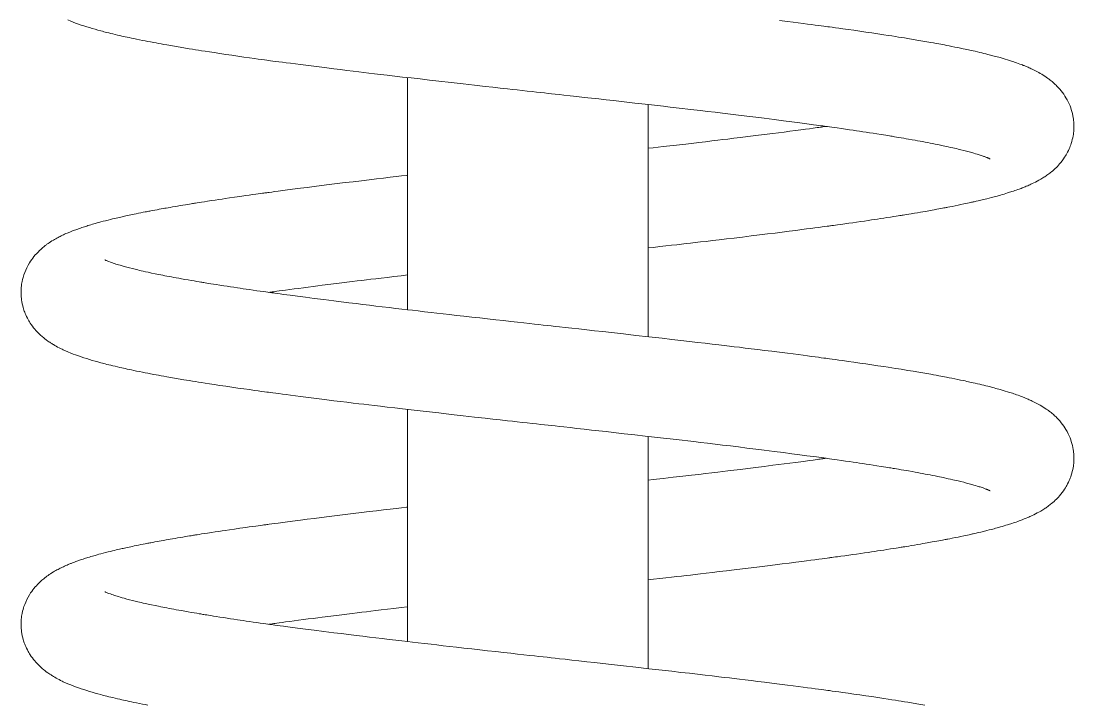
# Model space of a CAD drawing. Extents: x 83.6 to 158.5, y 132.1 to 157.1.
# Drawn here: x 143.452 to 145.64, y 138.324 to 139.745 of the extents above; entities that cross this region are included whole.
import ezdxf

# ---------------------------------------------------------------- set-up
doc = ezdxf.new("R2010")
doc.units = 0
doc.header["$LTSCALE"] = 0.5
doc.header["$MEASUREMENT"] = 0
doc.layers.add('AM_5', color=3, linetype='CONTINUOUS', lineweight=15)

msp = doc.modelspace()

# ---------------------------------------------------------------- linework, layer by layer
at = {"layer": 'AM_5', "color": 0, "ltscale": 0.75, "flags": 128}
for points in [[(145.46552, 139.45863), (145.46552, 139.45863), (145.46517, 139.45881), (145.46483, 139.45899), (145.46434, 139.45923), (145.46366, 139.45955), (145.46274, 139.45996), (145.46162, 139.46045), (145.46086, 139.46077), (145.46006, 139.46111), (145.45929, 139.46142), (145.45857, 139.4617), (145.4578, 139.46201), (145.4568, 139.46239), (145.4553, 139.46295), (145.45371, 139.46353), (145.45218, 139.46408), (145.45071, 139.46459), (145.44872, 139.46527), (145.44671, 139.46595), (145.44464, 139.46663), (145.44263, 139.46727), (145.44082, 139.46784), (145.43822, 139.46865), (145.4351, 139.46958), (145.43143, 139.47066), (145.42711, 139.47189), (145.42205, 139.47329), (145.41641, 139.47479), (145.41048, 139.47633), (145.40468, 139.47778), (145.39928, 139.47909), (145.39526, 139.48005), (145.39154, 139.48092), (145.38778, 139.48178), (145.38342, 139.48277), (145.3784, 139.48389), (145.36763, 139.48621), (145.35672, 139.48847), (145.35103, 139.48962), (145.34584, 139.49065), (145.34112, 139.49157), (145.33616, 139.49252), (145.33065, 139.49357), (145.32496, 139.49463), (145.31975, 139.4956), (145.31469, 139.49652), (145.30939, 139.49748), (145.30323, 139.49859), (145.29616, 139.49984), (145.29127, 139.50069), (145.286, 139.5016), (145.28042, 139.50256), (145.27527, 139.50344), (145.2708, 139.50419), (145.26702, 139.50482), (145.26395, 139.50533), (145.2616, 139.50572), (145.25946, 139.50608), (145.25669, 139.50653), (145.25322, 139.5071), (145.24905, 139.50778), (145.24417, 139.50856), (145.23877, 139.50943), (145.23031, 139.51077), (145.22235, 139.51201), (145.21489, 139.51317), (145.20797, 139.51423), (145.20129, 139.51524), (145.19389, 139.51635), (145.18751, 139.5173), (145.18062, 139.51832), (145.17321, 139.51941), (145.16527, 139.52056), (145.15679, 139.52177), (145.14792, 139.52303), (145.14184, 139.52388), (145.13643, 139.52464), (145.13169, 139.5253), (145.12764, 139.52586), (145.12429, 139.52632), (145.12165, 139.52668), (145.11971, 139.52694), (145.11789, 139.52719), (145.11434, 139.52768), (145.1099, 139.52828), (145.10458, 139.529), (145.09835, 139.52984), (145.0848, 139.53166), (145.06989, 139.53363), (145.05358, 139.53577), (145.03582, 139.53808), (145.01658, 139.54055), (144.99581, 139.54317), (144.97841, 139.54535), (144.96028, 139.5476), (144.94265, 139.54976), (144.92572, 139.55182), (144.90953, 139.55376), (144.89411, 139.5556), (144.87848, 139.55745), (144.86377, 139.55918), (144.85001, 139.56078), (144.83719, 139.56226), (144.82531, 139.56364), (144.81339, 139.56501), (144.8006, 139.56648), (144.78692, 139.56805), (144.76846, 139.57016), (144.74858, 139.57243), (144.72726, 139.57485), (144.70517, 139.57735), (144.68325, 139.57982), (144.66773, 139.58157), (144.65233, 139.58329), (144.63704, 139.585), (144.62188, 139.58669), (144.60692, 139.58836), (144.59288, 139.58991), (144.57998, 139.59134), (144.57064, 139.59237), (144.56202, 139.59332), (144.55415, 139.59419), (144.54694, 139.59498), (144.5393, 139.59582), (144.53193, 139.59663), (144.52325, 139.59759), (144.51381, 139.59863), (144.50349, 139.59977), (144.4932, 139.60091), (144.483, 139.60204), (144.4729, 139.60316), (144.46289, 139.60428), (144.44735, 139.60601), (144.432, 139.60772), (144.41614, 139.6095), (144.39385, 139.612), (144.37038, 139.61464), (144.34577, 139.61742), (144.32005, 139.62034), (144.30068, 139.62254), (144.28106, 139.62478), (144.26242, 139.62692), (144.24487, 139.62893), (144.22841, 139.63083), (144.21298, 139.63262), (144.19859, 139.63431), (144.1863, 139.63576), (144.17486, 139.63711), (144.16427, 139.63837), (144.15358, 139.63965), (144.14187, 139.64107), (144.12916, 139.64261), (144.11605, 139.64421), (144.10208, 139.64593), (144.08724, 139.64777), (144.07158, 139.64973), (144.05513, 139.65181), (144.04394, 139.65323), (144.03258, 139.65469), (144.02194, 139.65606), (144.01215, 139.65733), (144.00319, 139.6585), (143.99506, 139.65957), (143.98774, 139.66054), (143.98121, 139.6614), (143.97546, 139.66216), (143.97049, 139.66283), (143.96628, 139.66339), (143.96271, 139.66387), (143.95784, 139.66453), (143.95187, 139.66533), (143.94487, 139.66629), (143.93726, 139.66733), (143.92658, 139.66882), (143.91502, 139.67044), (143.90267, 139.6722), (143.89019, 139.674), (143.87776, 139.67582), (143.86539, 139.67767), (143.85308, 139.67953), (143.84357, 139.68098), (143.83493, 139.68233), (143.82726, 139.68353), (143.82054, 139.6846), (143.81461, 139.68554), (143.8084, 139.68655), (143.80168, 139.68764), (143.79034, 139.68951), (143.77875, 139.69146), (143.76694, 139.69349), (143.75466, 139.69563), (143.74898, 139.69664), (143.74321, 139.69768), (143.73755, 139.6987), (143.73253, 139.69962), (143.72817, 139.70043), (143.72443, 139.70113), (143.72075, 139.70182), (143.71581, 139.70276), (143.71022, 139.70385), (143.70409, 139.70505), (143.69805, 139.70626), (143.69217, 139.70745), (143.68645, 139.70863), (143.68122, 139.70973), (143.67646, 139.71074), (143.67227, 139.71165), (143.66862, 139.71245), (143.66505, 139.71324), (143.66127, 139.71409), (143.65698, 139.71506), (143.65221, 139.71616), (143.64739, 139.7173), (143.64285, 139.71838), (143.63858, 139.71942), (143.63459, 139.7204), (143.63055, 139.72142), (143.62706, 139.72231), (143.62409, 139.72308), (143.621, 139.72389), (143.61753, 139.72481), (143.61181, 139.72637), (143.60593, 139.72801), (143.6, 139.72972), (143.59416, 139.73145), (143.58843, 139.73322), (143.58277, 139.73501), (143.57689, 139.73696), (143.57136, 139.73885), (143.56545, 139.74097), (143.56064, 139.74277), (143.5555, 139.74478), (143.54906, 139.74743)], [(145.02774, 139.74651), (145.04453, 139.74438), (145.05591, 139.74293), (145.06681, 139.74153), (145.07685, 139.74022), (145.08604, 139.73903), (145.09441, 139.73793), (145.10197, 139.73693), (145.10872, 139.73604), (145.11469, 139.73525), (145.11988, 139.73455), (145.12431, 139.73396), (145.12798, 139.73347), (145.13183, 139.73295), (145.13738, 139.7322), (145.14403, 139.7313), (145.15143, 139.73029), (145.15938, 139.72919), (145.1705, 139.72764), (145.18247, 139.72594), (145.19498, 139.72415), (145.20745, 139.72234), (145.21986, 139.7205), (145.23221, 139.71865), (145.24448, 139.71678), (145.25352, 139.71538), (145.26157, 139.71413), (145.26866, 139.71301), (145.27482, 139.71202), (145.28084, 139.71106), (145.28736, 139.71), (145.29436, 139.70885), (145.30583, 139.70694), (145.3175, 139.70497), (145.32948, 139.7029), (145.34197, 139.7007), (145.34774, 139.69966), (145.35345, 139.69863), (145.35856, 139.69769), (145.36301, 139.69687), (145.36682, 139.69616), (145.37045, 139.69548), (145.37458, 139.69469), (145.38002, 139.69364), (145.38607, 139.69246), (145.39217, 139.69125), (145.39809, 139.69005), (145.40385, 139.68886), (145.40945, 139.68769), (145.41355, 139.68682), (145.41726, 139.68602), (145.42058, 139.6853), (145.42352, 139.68466), (145.42652, 139.68399), (145.42996, 139.68322), (145.4342, 139.68226), (145.43892, 139.68117), (145.44378, 139.68003), (145.44835, 139.67894), (145.45265, 139.6779), (145.45667, 139.67691), (145.46041, 139.67597), (145.46344, 139.6752), (145.4661, 139.67452), (145.46852, 139.67389), (145.47116, 139.67319), (145.47409, 139.67241), (145.47725, 139.67156), (145.48604, 139.66911), (145.4949, 139.66654), (145.50354, 139.6639), (145.51193, 139.66121), (145.51475, 139.66027), (145.5174, 139.65937), (145.52021, 139.6584), (145.52345, 139.65725), (145.52711, 139.65592), (145.53, 139.65484), (145.53243, 139.6539), (145.53443, 139.65312), (145.536, 139.6525), (145.53735, 139.65196), (145.53882, 139.65136), (145.54039, 139.65071), (145.5421, 139.65), (145.5442, 139.6491), (145.54673, 139.64799), (145.54897, 139.64699), (145.55105, 139.64603), (145.55289, 139.64518), (145.55447, 139.64442), (145.55586, 139.64374), (145.55849, 139.64244), (145.56115, 139.64108), (145.56397, 139.63959), (145.56688, 139.638), (145.56964, 139.63643), (145.57262, 139.63467), (145.57587, 139.63267), (145.57913, 139.63058), (145.58206, 139.6286), (145.58464, 139.62678), (145.58678, 139.62523), (145.58782, 139.62445), (145.58886, 139.62366), (145.59024, 139.62259), (145.59196, 139.62122), (145.59401, 139.61954), (145.59608, 139.61777), (145.59785, 139.61621), (145.59947, 139.61472), (145.60081, 139.61347), (145.60231, 139.61202), (145.60412, 139.61022), (145.6062, 139.60805), (145.61006, 139.60379), (145.61322, 139.59998), (145.61586, 139.59656), (145.61839, 139.59304), (145.62083, 139.58937), (145.62296, 139.58594), (145.62531, 139.58181), (145.62766, 139.57728), (145.62968, 139.57294), (145.6314, 139.56882), (145.63287, 139.56493), (145.63411, 139.56125), (145.63535, 139.55713), (145.63646, 139.55281), (145.6374, 139.54852), (145.6381, 139.54463), (145.63862, 139.54104), (145.63894, 139.53839), (145.63918, 139.53587), (145.63939, 139.53301), (145.63954, 139.5295), (145.63958, 139.52543), (145.63948, 139.52133), (145.63934, 139.51881), (145.63919, 139.51669), (145.63902, 139.51492), (145.63888, 139.51351), (145.6387, 139.51201), (145.63839, 139.50971), (145.6379, 139.50667), (145.63717, 139.50285), (145.63624, 139.49877), (145.63527, 139.49509), (145.63405, 139.49102), (145.63291, 139.48767), (145.63196, 139.48509), (145.63103, 139.48273), (145.62982, 139.47987), (145.62828, 139.4765), (145.62653, 139.47297), (145.62489, 139.4699), (145.62342, 139.46733), (145.622, 139.46496), (145.62018, 139.4621), (145.61788, 139.45872), (145.61511, 139.45493), (145.6123, 139.45137), (145.60972, 139.4483), (145.60739, 139.44571), (145.60515, 139.44332), (145.60303, 139.44117), (145.60085, 139.43905), (145.59829, 139.43668), (145.59544, 139.43417), (145.59303, 139.43213), (145.59118, 139.43063), (145.58961, 139.4294), (145.58768, 139.42793), (145.58545, 139.42628), (145.58338, 139.4248), (145.58159, 139.42356), (145.5801, 139.42255), (145.57888, 139.42175), (145.57713, 139.42061), (145.57518, 139.41937), (145.573, 139.41804), (145.57045, 139.41652), (145.56698, 139.41454), (145.56343, 139.4126), (145.55987, 139.41074), (145.55632, 139.40896), (145.553, 139.40736), (145.55011, 139.40601), (145.54791, 139.40502), (145.54583, 139.4041), (145.5435, 139.40308), (145.54065, 139.40188), (145.53858, 139.40102), (145.53651, 139.40018), (145.53469, 139.39946), (145.53313, 139.39885), (145.53184, 139.39835), (145.52992, 139.39762), (145.52781, 139.39682), (145.52545, 139.39596), (145.52274, 139.39498), (145.5195, 139.39384), (145.51679, 139.39291), (145.51378, 139.39189), (145.51084, 139.39092), (145.50824, 139.39007), (145.50599, 139.38935), (145.50396, 139.38871), (145.50172, 139.38802), (145.49829, 139.38696), (145.4944, 139.38579), (145.4905, 139.38465), (145.48704, 139.38365), (145.48461, 139.38296), (145.4824, 139.38234), (145.47989, 139.38165), (145.47694, 139.38084), (145.47355, 139.37993), (145.4686, 139.37862), (145.46356, 139.37731), (145.45849, 139.37603), (145.45199, 139.37442), (145.44609, 139.373), (145.44085, 139.37176), (145.43622, 139.37068), (145.43219, 139.36976), (145.43045, 139.36937), (145.42885, 139.36901), (145.42696, 139.36859), (145.42456, 139.36805), (145.42165, 139.36741), (145.41821, 139.36666), (145.4146, 139.36588), (145.41098, 139.36511), (145.40486, 139.36383), (145.39875, 139.36257), (145.39265, 139.36133), (145.38681, 139.36017), (145.3818, 139.35919), (145.37767, 139.35839), (145.37565, 139.358), (145.37395, 139.35767), (145.37202, 139.3573), (145.36954, 139.35683), (145.36652, 139.35626), (145.36292, 139.35559), (145.35876, 139.35482), (145.35453, 139.35405), (145.34944, 139.35313), (145.34501, 139.35233), (145.34126, 139.35166), (145.33813, 139.3511), (145.33465, 139.35049), (145.33047, 139.34976), (145.32588, 139.34896), (145.32065, 139.34806), (145.31476, 139.34705), (145.30818, 139.34593), (145.30152, 139.34482), (145.29645, 139.34398), (145.292, 139.34324), (145.28819, 139.34262), (145.28502, 139.3421), (145.28251, 139.3417), (145.28063, 139.34139), (145.27809, 139.34098), (145.27472, 139.34044), (145.27053, 139.33977), (145.26549, 139.33897), (145.25841, 139.33786), (145.25118, 139.33673), (145.24427, 139.33567), (145.23769, 139.33466), (145.23146, 139.33372), (145.22557, 139.33283), (145.21898, 139.33185), (145.21223, 139.33085), (145.20476, 139.32975), (145.19657, 139.32856), (145.18763, 139.32727), (145.18008, 139.3262), (145.17205, 139.32506), (145.16354, 139.32387), (145.15544, 139.32275), (145.14844, 139.32178), (145.14388, 139.32116), (145.13997, 139.32063), (145.13671, 139.32019), (145.1341, 139.31984), (145.13215, 139.31957), (145.1304, 139.31934), (145.12685, 139.31886), (145.12231, 139.31825), (145.11676, 139.31751), (145.10969, 139.31657), (145.10155, 139.31549), (145.09291, 139.31436), (145.08383, 139.31317), (145.07431, 139.31193), (145.06151, 139.31027), (145.04797, 139.30854), (145.03366, 139.30672), (145.01859, 139.30482), (145.00273, 139.30283), (144.98609, 139.30077), (144.96916, 139.29869), (144.95106, 139.29649), (144.9339, 139.29442), (144.91772, 139.29249), (144.90253, 139.29069), (144.88836, 139.28902), (144.87546, 139.28752), (144.86357, 139.28614), (144.85272, 139.28489), (144.8429, 139.28376), (144.83387, 139.28272), (144.82453, 139.28165), (144.81441, 139.28049), (144.8035, 139.27924), (144.79179, 139.27791), (144.77928, 139.27648), (144.76596, 139.27497), (144.75482, 139.2737)], [(144.75478, 139.48076), (144.76527, 139.48195), (144.78634, 139.48436), (144.80722, 139.48676), (144.82669, 139.48901), (144.84474, 139.49109), (144.86008, 139.49287), (144.87429, 139.49454), (144.8874, 139.49608), (144.89941, 139.49751), (144.91033, 139.49881), (144.92019, 139.5), (144.93292, 139.50154), (144.94688, 139.50324), (144.96203, 139.5051), (144.97834, 139.50712), (144.99575, 139.5093), (145.01423, 139.51164), (145.02558, 139.51309), (145.03728, 139.51459), (145.04929, 139.51615), (145.06126, 139.51771), (145.07211, 139.51914), (145.08177, 139.52042), (145.09027, 139.52156), (145.09763, 139.52254), (145.1022, 139.52316), (145.10622, 139.5237), (145.10968, 139.52417), (145.11259, 139.52457), (145.11501, 139.5249), (145.11794, 139.5253), (145.12178, 139.52582), (145.12484, 139.52624)], [(145.46552, 138.76918), (145.46552, 138.76918), (145.46517, 138.76936), (145.46483, 138.76953), (145.46434, 138.76977), (145.46366, 138.77009), (145.46274, 138.77051), (145.46162, 138.771), (145.46086, 138.77132), (145.46006, 138.77165), (145.45929, 138.77196), (145.45857, 138.77225), (145.4578, 138.77255), (145.4568, 138.77293), (145.4553, 138.7735), (145.45371, 138.77408), (145.45218, 138.77463), (145.45071, 138.77514), (145.44872, 138.77582), (145.44671, 138.7765), (145.44464, 138.77717), (145.44263, 138.77782), (145.44082, 138.77839), (145.43822, 138.77919), (145.4351, 138.78013), (145.43143, 138.78121), (145.42711, 138.78244), (145.42205, 138.78383), (145.41641, 138.78534), (145.41048, 138.78687), (145.40468, 138.78832), (145.39928, 138.78964), (145.39526, 138.79059), (145.39154, 138.79147), (145.38778, 138.79233), (145.38342, 138.79332), (145.3784, 138.79443), (145.36763, 138.79675), (145.35672, 138.79902), (145.35103, 138.80016), (145.34584, 138.80119), (145.34112, 138.80211), (145.33616, 138.80307), (145.33065, 138.80411), (145.32496, 138.80518), (145.31975, 138.80614), (145.31469, 138.80707), (145.30939, 138.80803), (145.30323, 138.80913), (145.29616, 138.81038), (145.29127, 138.81124), (145.286, 138.81215), (145.28042, 138.81311), (145.27527, 138.81398), (145.2708, 138.81474), (145.26702, 138.81537), (145.26395, 138.81588), (145.2616, 138.81627), (145.25946, 138.81662), (145.25669, 138.81708), (145.25322, 138.81764), (145.24905, 138.81832), (145.24417, 138.81911), (145.23877, 138.81997), (145.23031, 138.82131), (145.22235, 138.82256), (145.21489, 138.82371), (145.20797, 138.82477), (145.20129, 138.82579), (145.19389, 138.8269), (145.18751, 138.82785), (145.18062, 138.82887), (145.17321, 138.82995), (145.16527, 138.8311), (145.15679, 138.83232), (145.14792, 138.83358), (145.14184, 138.83443), (145.13643, 138.83519), (145.13169, 138.83584), (145.12764, 138.8364), (145.12429, 138.83686), (145.12165, 138.83723), (145.11971, 138.83749), (145.11789, 138.83774), (145.11434, 138.83822), (145.1099, 138.83883), (145.10458, 138.83955), (145.09835, 138.84039), (145.0848, 138.8422), (145.06989, 138.84418), (145.05358, 138.84632), (145.03582, 138.84862), (145.01658, 138.85109), (144.99581, 138.85372), (144.97841, 138.8559), (144.96028, 138.85815), (144.94265, 138.86031), (144.92572, 138.86236), (144.90953, 138.86431), (144.89411, 138.86615), (144.87848, 138.868), (144.86377, 138.86972), (144.85001, 138.87132), (144.83719, 138.87281), (144.82531, 138.87418), (144.81339, 138.87555), (144.8006, 138.87703), (144.78692, 138.8786), (144.76846, 138.88071), (144.74858, 138.88298), (144.72726, 138.8854), (144.70517, 138.8879), (144.68325, 138.89037), (144.66773, 138.89211), (144.65233, 138.89384), (144.63704, 138.89555), (144.62188, 138.89724), (144.60692, 138.8989), (144.59288, 138.90046), (144.57998, 138.90189), (144.57064, 138.90292), (144.56202, 138.90387), (144.55415, 138.90474), (144.54694, 138.90553), (144.5393, 138.90637), (144.53193, 138.90718), (144.52325, 138.90814), (144.51381, 138.90918), (144.50349, 138.91032), (144.4932, 138.91146), (144.483, 138.91259), (144.4729, 138.91371), (144.46289, 138.91482), (144.44735, 138.91655), (144.432, 138.91827), (144.41614, 138.92004), (144.39385, 138.92254), (144.37038, 138.92518), (144.34577, 138.92797), (144.32005, 138.93088), (144.30068, 138.93309), (144.28106, 138.93533), (144.26242, 138.93746), (144.24487, 138.93948), (144.22841, 138.94138), (144.21298, 138.94317), (144.19859, 138.94485), (144.1863, 138.9463), (144.17486, 138.94766), (144.16427, 138.94892), (144.15358, 138.9502), (144.14187, 138.95161), (144.12916, 138.95316), (144.11605, 138.95476), (144.10208, 138.95648), (144.08724, 138.95832), (144.07158, 138.96028), (144.05513, 138.96236), (144.04394, 138.96378), (144.03258, 138.96523), (144.02194, 138.96661), (144.01215, 138.96788), (144.00319, 138.96905), (143.99506, 138.97011), (143.98774, 138.97108), (143.98121, 138.97195), (143.97546, 138.97271), (143.97049, 138.97337), (143.96628, 138.97394), (143.96271, 138.97442), (143.95784, 138.97507), (143.95187, 138.97588), (143.94487, 138.97683), (143.93726, 138.97788), (143.92658, 138.97936), (143.91502, 138.98098), (143.90267, 138.98274), (143.89019, 138.98455), (143.87776, 138.98637), (143.86539, 138.98821), (143.85308, 138.99007), (143.84357, 138.99153), (143.83493, 138.99287), (143.82726, 138.99408), (143.82054, 138.99514), (143.81461, 138.99609), (143.8084, 138.99709), (143.80168, 138.99819), (143.79034, 139.00006), (143.77875, 139.00201), (143.76694, 139.00403), (143.75466, 139.00618), (143.74898, 139.00719), (143.74321, 139.00822), (143.73755, 139.00925), (143.73253, 139.01017), (143.72817, 139.01098), (143.72443, 139.01167), (143.72075, 139.01237), (143.71581, 139.01331), (143.71022, 139.01439), (143.70409, 139.01559), (143.69805, 139.0168), (143.69217, 139.018), (143.68645, 139.01918), (143.68122, 139.02027), (143.67646, 139.02129), (143.67227, 139.02219), (143.66862, 139.02299), (143.66505, 139.02378), (143.66127, 139.02463), (143.65698, 139.02561), (143.65221, 139.02671), (143.64739, 139.02784), (143.64285, 139.02893), (143.63858, 139.02996), (143.63459, 139.03095), (143.63055, 139.03196), (143.62706, 139.03285), (143.62409, 139.03362), (143.621, 139.03443), (143.61753, 139.03536), (143.61181, 139.03691), (143.60593, 139.03856), (143.6, 139.04026), (143.59416, 139.042), (143.58843, 139.04376), (143.58277, 139.04556), (143.57689, 139.0475), (143.57136, 139.0494), (143.56545, 139.05151), (143.56064, 139.05331), (143.5555, 139.05532), (143.54906, 139.05798), (143.54441, 139.06), (143.53988, 139.06206), (143.5372, 139.06333), (143.53423, 139.06479), (143.53118, 139.06633), (143.52812, 139.06794), (143.52508, 139.0696), (143.52207, 139.0713), (143.51935, 139.0729), (143.51751, 139.07402), (143.51585, 139.07505), (143.51432, 139.07602), (143.51292, 139.07693), (143.51158, 139.07782), (143.50992, 139.07894), (143.50791, 139.08034), (143.50444, 139.08286), (143.50142, 139.08518), (143.4991, 139.08703), (143.49609, 139.08956), (143.49251, 139.09275), (143.48948, 139.09562), (143.48681, 139.09829), (143.48487, 139.10034), (143.48285, 139.10256), (143.48064, 139.10511), (143.47824, 139.10805), (143.47567, 139.11138), (143.4733, 139.11469), (143.47135, 139.11759), (143.46976, 139.12009), (143.46833, 139.12247), (143.46688, 139.125), (143.46526, 139.12802), (143.46352, 139.13151), (143.46196, 139.1349), (143.46073, 139.1378), (143.45977, 139.14021), (143.45884, 139.14272), (143.45811, 139.14481), (143.45733, 139.14722), (143.45652, 139.14993), (143.45562, 139.15327), (143.45462, 139.15756), (143.4537, 139.1624), (143.45324, 139.16538), (143.45294, 139.1677), (143.45273, 139.16956), (143.45254, 139.17159), (143.45231, 139.17459), (143.45215, 139.17791), (143.45209, 139.18151), (143.45211, 139.18348), (143.45217, 139.18536), (143.45225, 139.18713), (143.45235, 139.18881), (143.45246, 139.19039), (143.45261, 139.19212), (143.45287, 139.19472), (143.45333, 139.19826), (143.45432, 139.20399), (143.45532, 139.20854), (143.45629, 139.21227), (143.45722, 139.21545), (143.45809, 139.21813), (143.45972, 139.22269), (143.4617, 139.22753), (143.46407, 139.23267), (143.46688, 139.23804), (143.46961, 139.2427), (143.47199, 139.24641), (143.4742, 139.24961), (143.47647, 139.25271), (143.47887, 139.25577), (143.48174, 139.2592), (143.48384, 139.26156), (143.48607, 139.26396), (143.48808, 139.26602), (143.48981, 139.26773), (143.49122, 139.26908), (143.49236, 139.27014), (143.49372, 139.27138), (143.49531, 139.27279), (143.49715, 139.27437), (143.49909, 139.27598), (143.50078, 139.27734), (143.50241, 139.27862), (143.50362, 139.27954), (143.50471, 139.28037), (143.50597, 139.28129), (143.5081, 139.28282), (143.51058, 139.28453), (143.51332, 139.28636), (143.51633, 139.28828), (143.51923, 139.29006), (143.52175, 139.29154), (143.52405, 139.29285), (143.52646, 139.29419), (143.5289, 139.2955), (143.53121, 139.29671), (143.53343, 139.29784), (143.53563, 139.29893), (143.53791, 139.30003), (143.54007, 139.30105), (143.54262, 139.30222), (143.54539, 139.30346), (143.54781, 139.30452), (143.54984, 139.30538), (143.55153, 139.30609), (143.55312, 139.30674), (143.55463, 139.30736), (143.55609, 139.30794), (143.55745, 139.30848), (143.5591, 139.30912), (143.56105, 139.30987), (143.56332, 139.31073), (143.5656, 139.31157), (143.568, 139.31244), (143.56989, 139.31312), (143.57155, 139.3137), (143.5735, 139.31438), (143.57588, 139.31519), (143.57857, 139.31609), (143.58115, 139.31694), (143.58383, 139.31781), (143.58619, 139.31856), (143.58846, 139.31928), (143.59106, 139.32008), (143.594, 139.32098), (143.59731, 139.32197), (143.60046, 139.3229), (143.60333, 139.32373), (143.60591, 139.32447), (143.60819, 139.32511), (143.61049, 139.32575), (143.61397, 139.32671), (143.61814, 139.32783), (143.62286, 139.32908), (143.62766, 139.33033), (143.63273, 139.33161), (143.63759, 139.33282), (143.64212, 139.33393), (143.64621, 139.33491), (143.64996, 139.33579), (143.65341, 139.3366), (143.65654, 139.33732), (143.65937, 139.33797), (143.66187, 139.33853), (143.66439, 139.3391), (143.6667, 139.33961), (143.66953, 139.34023), (143.67289, 139.34097), (143.6765, 139.34175), (143.68011, 139.34252), (143.68372, 139.34328), (143.68732, 139.34403), (143.69093, 139.34478), (143.69605, 139.34582), (143.70115, 139.34685), (143.70588, 139.34779), (143.71001, 139.34859), (143.71282, 139.34914), (143.71524, 139.34961), (143.71726, 139.34999), (143.71929, 139.35038), (143.72205, 139.35091), (143.72554, 139.35156), (143.72976, 139.35235), (143.73464, 139.35325), (143.73928, 139.35409), (143.74345, 139.35485), (143.74714, 139.35551), (143.75081, 139.35617), (143.75391, 139.35672), (143.75747, 139.35734), (143.76172, 139.35809), (143.76669, 139.35895), (143.77238, 139.35993), (143.77738, 139.36079), (143.78284, 139.36171), (143.78849, 139.36266), (143.79359, 139.36351), (143.79812, 139.36426), (143.80205, 139.3649), (143.80548, 139.36546), (143.80824, 139.36591), (143.81035, 139.36625), (143.81224, 139.36656), (143.8147, 139.36695), (143.81774, 139.36744), (143.82211, 139.36814), (143.82732, 139.36896), (143.83335, 139.36991), (143.83943, 139.37086), (143.84774, 139.37214), (143.85556, 139.37333), (143.86289, 139.37444), (143.86972, 139.37546), (143.87624, 139.37643), (143.88526, 139.37776), (143.89542, 139.37924), (143.90673, 139.38086), (143.91923, 139.38264), (143.92627, 139.38362), (143.93326, 139.3846), (143.93952, 139.38546), (143.94502, 139.38621), (143.94974, 139.38686), (143.95367, 139.38739), (143.95655, 139.38778), (143.95878, 139.38808), (143.96048, 139.38831), (143.96245, 139.38858), (143.96483, 139.38889), (143.9676, 139.38927), (143.97278, 139.38996), (143.97896, 139.39078), (143.98618, 139.39174), (144.00047, 139.39362), (144.01597, 139.39565), (144.03272, 139.39781), (144.0464, 139.39956), (144.06084, 139.4014), (144.07605, 139.40331), (144.09205, 139.40531), (144.10883, 139.40738), (144.12567, 139.40945), (144.14184, 139.41141), (144.15908, 139.41349), (144.17543, 139.41544), (144.19085, 139.41726), (144.20533, 139.41897), (144.21884, 139.42054), (144.23116, 139.42197), (144.24252, 139.42328), (144.25292, 139.42447), (144.25479, 139.42469)], [(143.62613, 139.24913), (143.62613, 139.24914), (143.62635, 139.24902), (143.62668, 139.24885), (143.62709, 139.24865), (143.62768, 139.24837), (143.62849, 139.24799), (143.62953, 139.24753), (143.63075, 139.24701), (143.63262, 139.24624), (143.63456, 139.24548), (143.63762, 139.24434), (143.6407, 139.24325), (143.64354, 139.24228), (143.64644, 139.24132), (143.64931, 139.2404), (143.65182, 139.23961), (143.65461, 139.23876), (143.65794, 139.23776), (143.66186, 139.23663), (143.66646, 139.23533), (143.67183, 139.23387), (143.67762, 139.23234), (143.68358, 139.23083), (143.68923, 139.22943), (143.69446, 139.22817), (143.69834, 139.22725), (143.70197, 139.22641), (143.70603, 139.22548), (143.71073, 139.22443), (143.71605, 139.22326), (143.72325, 139.22172), (143.73051, 139.2202), (143.73777, 139.21871), (143.74247, 139.21777), (143.74681, 139.21692), (143.75082, 139.21613), (143.75507, 139.21532), (143.75972, 139.21443), (143.76463, 139.21351), (143.76943, 139.21262), (143.77457, 139.21167), (143.77963, 139.21075), (143.78538, 139.20971), (143.79201, 139.20853), (143.79957, 139.20721), (143.80543, 139.20619), (143.81168, 139.20512), (143.81734, 139.20416), (143.82215, 139.20335), (143.82532, 139.20282), (143.82794, 139.20239), (143.83, 139.20204), (143.83174, 139.20176), (143.83439, 139.20132), (143.83772, 139.20078), (143.84175, 139.20012), (143.8465, 139.19935), (143.85187, 139.19849), (143.85718, 139.19765), (143.8654, 139.19635), (143.87312, 139.19515), (143.88032, 139.19404), (143.88699, 139.19303), (143.894, 139.19197), (143.90181, 139.1908), (143.90753, 139.18995), (143.91363, 139.18905), (143.92011, 139.18811), (143.92699, 139.18711), (143.93427, 139.18607), (143.94191, 139.18499), (143.94902, 139.18398), (143.95527, 139.18311), (143.96062, 139.18237), (143.96508, 139.18175), (143.96862, 139.18127), (143.97124, 139.18091), (143.97324, 139.18064), (143.97563, 139.18031), (143.97968, 139.17976), (143.98461, 139.17909), (143.99043, 139.1783), (143.99708, 139.17741), (144.01103, 139.17555), (144.02635, 139.17352), (144.04309, 139.17133), (144.06129, 139.16898), (144.08099, 139.16646), (144.10222, 139.16378), (144.1174, 139.16189), (144.13295, 139.15996), (144.14798, 139.15812), (144.16242, 139.15636), (144.17626, 139.1547), (144.18948, 139.15311), (144.20205, 139.15162), (144.21682, 139.14988), (144.23055, 139.14827), (144.24321, 139.1468), (144.25482, 139.14545), (144.26554, 139.14421), (144.27711, 139.14288), (144.28995, 139.1414), (144.30408, 139.13978), (144.31609, 139.13841), (144.3289, 139.13694), (144.34254, 139.13539), (144.35699, 139.13374), (144.37226, 139.13201), (144.38836, 139.13019), (144.40505, 139.12831), (144.42109, 139.12651), (144.43842, 139.12456), (144.45465, 139.12275), (144.46977, 139.12106), (144.48378, 139.11951), (144.49667, 139.11808), (144.50844, 139.11677), (144.5191, 139.11559), (144.52817, 139.11459), (144.53663, 139.11366), (144.54524, 139.11272), (144.55364, 139.11179), (144.56186, 139.11089), (144.57068, 139.10991), (144.58284, 139.10857), (144.59635, 139.10708), (144.61122, 139.10543), (144.62723, 139.10365), (144.64381, 139.1018), (144.66091, 139.0999), (144.67852, 139.09792), (144.70354, 139.09512), (144.72946, 139.09219), (144.75626, 139.08916), (144.78387, 139.08602), (144.80401, 139.08373), (144.82305, 139.08155), (144.84096, 139.07949), (144.85774, 139.07756), (144.87344, 139.07574), (144.88807, 139.07404), (144.90164, 139.07244), (144.91316, 139.07108), (144.9238, 139.06981), (144.93377, 139.06862), (144.94452, 139.06733), (144.95633, 139.0659), (144.9692, 139.06433), (144.98249, 139.0627), (144.99669, 139.06095), (145.01179, 139.05906), (145.02774, 139.05706), (145.04453, 139.05493), (145.05591, 139.05347), (145.06681, 139.05207), (145.07685, 139.05077), (145.08604, 139.04957), (145.09441, 139.04847), (145.10197, 139.04748), (145.10872, 139.04659), (145.11469, 139.04579), (145.11988, 139.0451), (145.12431, 139.04451), (145.12798, 139.04402), (145.13183, 139.0435), (145.13738, 139.04275), (145.14403, 139.04185), (145.15143, 139.04083), (145.15938, 139.03973), (145.1705, 139.03818), (145.18247, 139.03649), (145.19498, 139.0347), (145.20745, 139.03288), (145.21986, 139.03105), (145.23221, 139.0292), (145.24448, 139.02733), (145.25352, 139.02593), (145.26157, 139.02467), (145.26866, 139.02355), (145.27482, 139.02257), (145.28084, 139.0216), (145.28736, 139.02054), (145.29436, 139.01939), (145.30583, 139.01749), (145.3175, 139.01551), (145.32948, 139.01344), (145.34197, 139.01124), (145.34774, 139.01021), (145.35345, 139.00917), (145.35856, 139.00824), (145.36301, 139.00742), (145.36682, 139.00671), (145.37045, 139.00602), (145.37458, 139.00523), (145.38002, 139.00419), (145.38607, 139.003), (145.39217, 139.00179), (145.39809, 139.00059), (145.40385, 138.99941), (145.40945, 138.99824), (145.41355, 138.99737), (145.41726, 138.99657), (145.42058, 138.99585), (145.42352, 138.9952), (145.42652, 138.99454), (145.42996, 138.99377), (145.4342, 138.99281), (145.43892, 138.99172), (145.44378, 138.99058), (145.44835, 138.98949), (145.45265, 138.98845), (145.45667, 138.98745), (145.46041, 138.98652), (145.46344, 138.98575), (145.4661, 138.98506), (145.46852, 138.98443), (145.47116, 138.98374), (145.47409, 138.98296), (145.47725, 138.9821), (145.48604, 138.97966), (145.4949, 138.97708), (145.50354, 138.97445), (145.51193, 138.97175), (145.51475, 138.97081), (145.5174, 138.96991), (145.52021, 138.96894), (145.52345, 138.96779), (145.52711, 138.96646), (145.53, 138.96538), (145.53243, 138.96445), (145.53443, 138.96367), (145.536, 138.96305), (145.53735, 138.9625), (145.53882, 138.96191), (145.54039, 138.96126), (145.5421, 138.96054), (145.5442, 138.95964), (145.54673, 138.95854), (145.54897, 138.95753), (145.55105, 138.95658), (145.55289, 138.95572), (145.55447, 138.95496), (145.55586, 138.95429), (145.55849, 138.95299), (145.56115, 138.95163), (145.56397, 138.95014), (145.56688, 138.94854), (145.56964, 138.94698), (145.57262, 138.94522), (145.57587, 138.94322), (145.57913, 138.94112), (145.58206, 138.93914), (145.58464, 138.93733), (145.58678, 138.93577), (145.58782, 138.93499), (145.58886, 138.9342), (145.59024, 138.93313), (145.59196, 138.93176), (145.59401, 138.93008), (145.59608, 138.92832), (145.59785, 138.92675), (145.59947, 138.92527), (145.60081, 138.92402), (145.60231, 138.92257), (145.60412, 138.92076), (145.6062, 138.9186), (145.61006, 138.91433), (145.61322, 138.91052), (145.61586, 138.9071), (145.61839, 138.90359), (145.62083, 138.89992), (145.62296, 138.89649), (145.62531, 138.89236), (145.62766, 138.88782), (145.62968, 138.88348), (145.6314, 138.87937), (145.63287, 138.87547), (145.63411, 138.87179), (145.63535, 138.86768), (145.63646, 138.86336), (145.6374, 138.85907), (145.6381, 138.85517), (145.63862, 138.85159), (145.63894, 138.84894), (145.63918, 138.84642), (145.63939, 138.84355), (145.63954, 138.84005), (145.63958, 138.83597), (145.63948, 138.83188), (145.63934, 138.82935), (145.63919, 138.82724), (145.63902, 138.82546), (145.63888, 138.82405), (145.6387, 138.82256), (145.63839, 138.82025), (145.6379, 138.81722), (145.63717, 138.8134), (145.63624, 138.80931), (145.63527, 138.80563), (145.63405, 138.80156), (145.63291, 138.79821), (145.63196, 138.79563), (145.63103, 138.79328), (145.62982, 138.79042), (145.62828, 138.78705), (145.62653, 138.78351), (145.62489, 138.78045), (145.62342, 138.77787), (145.622, 138.7755), (145.62018, 138.77264), (145.61788, 138.76926), (145.61511, 138.76547), (145.6123, 138.76191), (145.60972, 138.75885), (145.60739, 138.75625), (145.60515, 138.75387), (145.60303, 138.75171), (145.60085, 138.7496), (145.59829, 138.74722), (145.59544, 138.74471), (145.59303, 138.74268), (145.59118, 138.74118), (145.58961, 138.73995), (145.58768, 138.73847), (145.58545, 138.73682), (145.58338, 138.73534), (145.58159, 138.7341), (145.5801, 138.7331), (145.57888, 138.73229), (145.57713, 138.73115), (145.57518, 138.72992), (145.573, 138.72858), (145.57045, 138.72707), (145.56698, 138.72509), (145.56343, 138.72315), (145.55987, 138.72128), (145.55632, 138.71951), (145.553, 138.71791), (145.55011, 138.71656), (145.54791, 138.71556), (145.54583, 138.71464), (145.5435, 138.71363), (145.54065, 138.71242), (145.53858, 138.71157), (145.53651, 138.71073), (145.53469, 138.71001), (145.53313, 138.7094), (145.53184, 138.7089), (145.52992, 138.70816), (145.52781, 138.70737), (145.52545, 138.7065), (145.52274, 138.70552), (145.5195, 138.70438), (145.51679, 138.70345), (145.51378, 138.70243), (145.51084, 138.70146), (145.50824, 138.70062), (145.50599, 138.6999), (145.50396, 138.69926), (145.50172, 138.69856), (145.49829, 138.69751), (145.4944, 138.69634), (145.4905, 138.69519), (145.48704, 138.6942), (145.48461, 138.69351), (145.4824, 138.69289), (145.47989, 138.69219), (145.47694, 138.69139), (145.47355, 138.69047), (145.4686, 138.68916), (145.46356, 138.68786), (145.45849, 138.68658), (145.45199, 138.68497), (145.44609, 138.68354), (145.44085, 138.6823), (145.43622, 138.68123), (145.43219, 138.68031), (145.43045, 138.67991), (145.42885, 138.67955), (145.42696, 138.67913), (145.42456, 138.6786), (145.42165, 138.67796), (145.41821, 138.67721), (145.4146, 138.67643), (145.41098, 138.67566), (145.40486, 138.67437), (145.39875, 138.67311), (145.39265, 138.67188), (145.38681, 138.67072), (145.3818, 138.66973), (145.37767, 138.66893), (145.37565, 138.66854), (145.37395, 138.66822), (145.37202, 138.66785), (145.36954, 138.66738), (145.36652, 138.66681), (145.36292, 138.66614), (145.35876, 138.66537), (145.35453, 138.6646), (145.34944, 138.66367), (145.34501, 138.66287), (145.34126, 138.6622), (145.33813, 138.66165), (145.33465, 138.66103), (145.33047, 138.6603), (145.32588, 138.6595), (145.32065, 138.6586), (145.31476, 138.65759), (145.30818, 138.65648), (145.30152, 138.65536), (145.29645, 138.65452), (145.292, 138.65379), (145.28819, 138.65316), (145.28502, 138.65265), (145.28251, 138.65224), (145.28063, 138.65194), (145.27809, 138.65153), (145.27472, 138.65099), (145.27053, 138.65032), (145.26549, 138.64952), (145.25841, 138.6484), (145.25118, 138.64728), (145.24427, 138.64621), (145.23769, 138.64521), (145.23146, 138.64426), (145.22557, 138.64338), (145.21898, 138.64239), (145.21223, 138.64139), (145.20476, 138.6403), (145.19657, 138.63911), (145.18763, 138.63782), (145.18008, 138.63674), (145.17205, 138.63561), (145.16354, 138.63442), (145.15544, 138.63329), (145.14844, 138.63233), (145.14388, 138.63171), (145.13997, 138.63118), (145.13671, 138.63073), (145.1341, 138.63038), (145.13215, 138.63012), (145.1304, 138.62988), (145.12685, 138.62941), (145.12231, 138.6288), (145.11676, 138.62806), (145.10969, 138.62712), (145.10155, 138.62604), (145.09291, 138.6249), (145.08383, 138.62371), (145.07431, 138.62247), (145.06151, 138.62082), (145.04797, 138.61908), (145.03366, 138.61726), (145.01859, 138.61536), (145.00273, 138.61338), (144.98609, 138.61132), (144.96916, 138.60924), (144.95106, 138.60704), (144.9339, 138.60497), (144.91772, 138.60304), (144.90253, 138.60124), (144.88836, 138.59957), (144.87546, 138.59806), (144.86357, 138.59668), (144.85272, 138.59543), (144.8429, 138.5943), (144.83387, 138.59326), (144.82453, 138.59219), (144.81441, 138.59103), (144.8035, 138.58979), (144.79179, 138.58845), (144.77928, 138.58703), (144.76596, 138.58551), (144.75499, 138.58427)], [(144.25484, 139.21758), (144.24165, 139.21605), (144.22684, 139.21432), (144.21313, 139.21272), (144.20052, 139.21123), (144.18899, 139.20986), (144.17852, 139.2086), (144.16948, 139.20752), (144.16036, 139.20641), (144.15049, 139.20521), (144.13991, 139.20392), (144.12862, 139.20253), (144.11278, 139.20057), (144.09581, 139.19844), (144.07775, 139.19616), (144.06833, 139.19495), (144.05866, 139.19371), (144.04874, 139.19243), (144.03859, 139.19111), (144.02874, 139.18982), (144.01973, 139.18863), (144.01017, 139.18737), (144.00175, 139.18624), (143.99443, 139.18526), (143.98819, 139.18442), (143.98373, 139.18382), (143.98003, 139.18332), (143.97708, 139.18291), (143.97373, 139.18246), (143.96913, 139.18183), (143.96683, 139.18151)], [(144.75494, 138.79132), (144.76527, 138.7925), (144.78634, 138.79491), (144.80722, 138.79731), (144.82669, 138.79955), (144.84474, 138.80164), (144.86008, 138.80342), (144.87429, 138.80508), (144.8874, 138.80663), (144.89941, 138.80805), (144.91033, 138.80936), (144.92019, 138.81054), (144.93292, 138.81208), (144.94688, 138.81378), (144.96203, 138.81564), (144.97834, 138.81766), (144.99575, 138.81984), (145.01423, 138.82218), (145.02558, 138.82363), (145.03728, 138.82514), (145.04929, 138.8267), (145.06126, 138.82826), (145.07211, 138.82969), (145.08177, 138.83097), (145.09027, 138.8321), (145.09763, 138.83309), (145.1022, 138.83371), (145.10622, 138.83425), (145.10968, 138.83472), (145.11259, 138.83511), (145.11501, 138.83544), (145.11794, 138.83584), (145.12178, 138.83637), (145.12484, 138.83679)], [(143.71581, 138.32386), (143.71022, 138.32494), (143.70409, 138.32614), (143.69805, 138.32735), (143.69217, 138.32854), (143.68645, 138.32972), (143.68122, 138.33082), (143.67646, 138.33183), (143.67227, 138.33274), (143.66862, 138.33354), (143.66505, 138.33433), (143.66127, 138.33518), (143.65698, 138.33615), (143.65221, 138.33725), (143.64739, 138.33839), (143.64285, 138.33947), (143.63858, 138.34051), (143.63459, 138.3415), (143.63055, 138.34251), (143.62706, 138.3434), (143.62409, 138.34417), (143.621, 138.34498), (143.61753, 138.3459), (143.61181, 138.34746), (143.60593, 138.3491), (143.6, 138.35081), (143.59416, 138.35254), (143.58843, 138.35431), (143.58277, 138.35611), (143.57689, 138.35805), (143.57136, 138.35994), (143.56545, 138.36206), (143.56064, 138.36386), (143.5555, 138.36587), (143.54906, 138.36852), (143.54441, 138.37055), (143.53988, 138.37261), (143.5372, 138.37388), (143.53423, 138.37534), (143.53118, 138.37688), (143.52812, 138.37848), (143.52508, 138.38014), (143.52207, 138.38185), (143.51935, 138.38345), (143.51751, 138.38457), (143.51585, 138.3856), (143.51432, 138.38657), (143.51292, 138.38748), (143.51158, 138.38837), (143.50992, 138.38949), (143.50791, 138.39089), (143.50444, 138.39341), (143.50142, 138.39572), (143.4991, 138.39758), (143.49609, 138.4001), (143.49251, 138.40329), (143.48948, 138.40616), (143.48681, 138.40884), (143.48487, 138.41089), (143.48285, 138.41311), (143.48064, 138.41565), (143.47824, 138.41859), (143.47567, 138.42193), (143.4733, 138.42523), (143.47135, 138.42813), (143.46976, 138.43064), (143.46833, 138.43301), (143.46688, 138.43554), (143.46526, 138.43857), (143.46352, 138.44205), (143.46196, 138.44545), (143.46073, 138.44834), (143.45977, 138.45075), (143.45884, 138.45327), (143.45811, 138.45536), (143.45733, 138.45777), (143.45652, 138.46047), (143.45562, 138.46382), (143.45462, 138.4681), (143.4537, 138.47295), (143.45324, 138.47593), (143.45294, 138.47824), (143.45273, 138.48011), (143.45254, 138.48214), (143.45231, 138.48514), (143.45215, 138.48845), (143.45209, 138.49206), (143.45211, 138.49403), (143.45217, 138.4959), (143.45225, 138.49768), (143.45235, 138.49936), (143.45246, 138.50093), (143.45261, 138.50267), (143.45287, 138.50526), (143.45333, 138.50881), (143.45432, 138.51454), (143.45532, 138.51908), (143.45629, 138.52281), (143.45722, 138.52599), (143.45809, 138.52868), (143.45972, 138.53324), (143.4617, 138.53807), (143.46407, 138.54322), (143.46688, 138.54858), (143.46961, 138.55324), (143.47199, 138.55695), (143.4742, 138.56016), (143.47647, 138.56325), (143.47887, 138.56632), (143.48174, 138.56975), (143.48384, 138.57211), (143.48607, 138.5745), (143.48808, 138.57657), (143.48981, 138.57827), (143.49122, 138.57962), (143.49236, 138.58069), (143.49372, 138.58193), (143.49531, 138.58334), (143.49715, 138.58492), (143.49909, 138.58653), (143.50078, 138.58789), (143.50241, 138.58916), (143.50362, 138.59009), (143.50471, 138.59091), (143.50597, 138.59184), (143.5081, 138.59336), (143.51058, 138.59508), (143.51332, 138.5969), (143.51633, 138.59882), (143.51923, 138.6006), (143.52175, 138.60209), (143.52405, 138.6034), (143.52646, 138.60473), (143.5289, 138.60605), (143.53121, 138.60726), (143.53343, 138.60839), (143.53563, 138.60948), (143.53791, 138.61058), (143.54007, 138.61159), (143.54262, 138.61277), (143.54539, 138.61401), (143.54781, 138.61506), (143.54984, 138.61593), (143.55153, 138.61663), (143.55312, 138.61729), (143.55463, 138.6179), (143.55609, 138.61848), (143.55745, 138.61902), (143.5591, 138.61967), (143.56105, 138.62042), (143.56332, 138.62127), (143.5656, 138.62211), (143.568, 138.62299), (143.56989, 138.62366), (143.57155, 138.62424), (143.5735, 138.62492), (143.57588, 138.62573), (143.57857, 138.62664), (143.58115, 138.62748), (143.58383, 138.62835), (143.58619, 138.62911), (143.58846, 138.62982), (143.59106, 138.63063), (143.594, 138.63153), (143.59731, 138.63252), (143.60046, 138.63344), (143.60333, 138.63427), (143.60591, 138.63501), (143.60819, 138.63565), (143.61049, 138.6363), (143.61397, 138.63725), (143.61814, 138.63838), (143.62286, 138.63963), (143.62766, 138.64087), (143.63273, 138.64216), (143.63759, 138.64337), (143.64212, 138.64447), (143.64621, 138.64545), (143.64996, 138.64634), (143.65341, 138.64714), (143.65654, 138.64787), (143.65937, 138.64851), (143.66187, 138.64908), (143.66439, 138.64964), (143.6667, 138.65016), (143.66953, 138.65078), (143.67289, 138.65151), (143.6765, 138.65229), (143.68011, 138.65306), (143.68372, 138.65382), (143.68732, 138.65458), (143.69093, 138.65532), (143.69605, 138.65637), (143.70115, 138.65739), (143.70588, 138.65833), (143.71001, 138.65914), (143.71282, 138.65969), (143.71524, 138.66015), (143.71726, 138.66054), (143.71929, 138.66093), (143.72205, 138.66145), (143.72554, 138.66211), (143.72976, 138.66289), (143.73464, 138.66379), (143.73928, 138.66464), (143.74345, 138.66539), (143.74714, 138.66606), (143.75081, 138.66671), (143.75391, 138.66726), (143.75747, 138.66789), (143.76172, 138.66864), (143.76669, 138.6695), (143.77238, 138.67048), (143.77738, 138.67133), (143.78284, 138.67226), (143.78849, 138.6732), (143.79359, 138.67405), (143.79812, 138.6748), (143.80205, 138.67545), (143.80548, 138.67601), (143.80824, 138.67646), (143.81035, 138.6768), (143.81224, 138.6771), (143.8147, 138.6775), (143.81774, 138.67799), (143.82211, 138.67868), (143.82732, 138.67951), (143.83335, 138.68045), (143.83943, 138.6814), (143.84774, 138.68268), (143.85556, 138.68388), (143.86289, 138.68499), (143.86972, 138.68601), (143.87624, 138.68698), (143.88526, 138.68831), (143.89542, 138.68978), (143.90673, 138.69141), (143.91923, 138.69318), (143.92627, 138.69417), (143.93326, 138.69514), (143.93952, 138.69601), (143.94502, 138.69676), (143.94974, 138.6974), (143.95367, 138.69794), (143.95655, 138.69833), (143.95878, 138.69863), (143.96048, 138.69886), (143.96245, 138.69912), (143.96483, 138.69944), (143.9676, 138.69981), (143.97278, 138.7005), (143.97896, 138.70133), (143.98618, 138.70229), (144.00047, 138.70417), (144.01597, 138.70619), (144.03272, 138.70836), (144.0464, 138.71011), (144.06084, 138.71194), (144.07605, 138.71386), (144.09205, 138.71585), (144.10883, 138.71793), (144.12567, 138.71999), (144.14184, 138.72196), (144.15908, 138.72403), (144.17543, 138.72598), (144.19085, 138.72781), (144.20533, 138.72951), (144.21884, 138.73109), (144.23116, 138.73252), (144.24252, 138.73382), (144.25292, 138.73502), (144.25495, 138.73525)], [(143.62613, 138.55968), (143.62613, 138.55968), (143.62635, 138.55957), (143.62668, 138.5594), (143.62709, 138.55919), (143.62768, 138.55891), (143.62849, 138.55854), (143.62953, 138.55808), (143.63075, 138.55755), (143.63262, 138.55679), (143.63456, 138.55603), (143.63762, 138.55489), (143.6407, 138.5538), (143.64354, 138.55283), (143.64644, 138.55187), (143.64931, 138.55095), (143.65182, 138.55016), (143.65461, 138.5493), (143.65794, 138.54831), (143.66186, 138.54717), (143.66646, 138.54588), (143.67183, 138.54441), (143.67762, 138.54289), (143.68358, 138.54137), (143.68923, 138.53997), (143.69446, 138.53871), (143.69834, 138.5378), (143.70197, 138.53696), (143.70603, 138.53603), (143.71073, 138.53498), (143.71605, 138.53381), (143.72325, 138.53226), (143.73051, 138.53074), (143.73777, 138.52926), (143.74247, 138.52832), (143.74681, 138.52746), (143.75082, 138.52668), (143.75507, 138.52586), (143.75972, 138.52498), (143.76463, 138.52406), (143.76943, 138.52316), (143.77457, 138.52222), (143.77963, 138.52129), (143.78538, 138.52026), (143.79201, 138.51908), (143.79957, 138.51775), (143.80543, 138.51674), (143.81168, 138.51567), (143.81734, 138.5147), (143.82215, 138.5139), (143.82532, 138.51337), (143.82794, 138.51293), (143.83, 138.51259), (143.83174, 138.5123), (143.83439, 138.51187), (143.83772, 138.51132), (143.84175, 138.51067), (143.8465, 138.5099), (143.85187, 138.50904), (143.85718, 138.50819), (143.8654, 138.5069), (143.87312, 138.5057), (143.88032, 138.50459), (143.88699, 138.50357), (143.894, 138.50251), (143.90181, 138.50134), (143.90753, 138.5005), (143.91363, 138.4996), (143.92011, 138.49865), (143.92699, 138.49766), (143.93427, 138.49662), (143.94191, 138.49553), (143.94902, 138.49453), (143.95527, 138.49366), (143.96062, 138.49291), (143.96508, 138.4923), (143.96862, 138.49181), (143.97124, 138.49145), (143.97324, 138.49118), (143.97563, 138.49085), (143.97968, 138.4903), (143.98461, 138.48964), (143.99043, 138.48885), (143.99708, 138.48795), (144.01103, 138.48609), (144.02635, 138.48407), (144.04309, 138.48188), (144.06129, 138.47952), (144.08099, 138.477), (144.10222, 138.47433), (144.1174, 138.47243), (144.13295, 138.47051), (144.14798, 138.46867), (144.16242, 138.46691), (144.17626, 138.46524), (144.18948, 138.46366), (144.20205, 138.46216), (144.21682, 138.46042), (144.23055, 138.45881), (144.24321, 138.45734), (144.25482, 138.456), (144.26554, 138.45476), (144.27711, 138.45343), (144.28995, 138.45195), (144.30408, 138.45033), (144.31609, 138.44895), (144.3289, 138.44749), (144.34254, 138.44593), (144.35699, 138.44429), (144.37226, 138.44256), (144.38836, 138.44074), (144.40505, 138.43886), (144.42109, 138.43705), (144.43842, 138.43511), (144.45465, 138.4333), (144.46977, 138.43161), (144.48378, 138.43005), (144.49667, 138.42862), (144.50844, 138.42732), (144.5191, 138.42614), (144.52817, 138.42514), (144.53663, 138.42421), (144.54524, 138.42326), (144.55364, 138.42234), (144.56186, 138.42143), (144.57068, 138.42046), (144.58284, 138.41912), (144.59635, 138.41762), (144.61122, 138.41598), (144.62723, 138.4142), (144.64381, 138.41235), (144.66091, 138.41044), (144.67852, 138.40847), (144.70354, 138.40566), (144.72946, 138.40274), (144.75626, 138.39971), (144.78387, 138.39657), (144.80401, 138.39427), (144.82305, 138.39209), (144.84096, 138.39004), (144.85774, 138.38811), (144.87344, 138.38629), (144.88807, 138.38458), (144.90164, 138.38299), (144.91316, 138.38162), (144.9238, 138.38036), (144.93377, 138.37916), (144.94452, 138.37787), (144.95633, 138.37644), (144.9692, 138.37488), (144.98249, 138.37325), (144.99669, 138.37149), (145.01179, 138.36961), (145.02774, 138.3676), (145.04453, 138.36548), (145.05591, 138.36402), (145.06681, 138.36262), (145.07685, 138.36132), (145.08604, 138.36012), (145.09441, 138.35902), (145.10197, 138.35802), (145.10872, 138.35713), (145.11469, 138.35634), (145.11988, 138.35565), (145.12431, 138.35505), (145.12798, 138.35456), (145.13183, 138.35404), (145.13738, 138.35329), (145.14403, 138.35239), (145.15143, 138.35138), (145.15938, 138.35028), (145.1705, 138.34873), (145.18247, 138.34704), (145.19498, 138.34524), (145.20745, 138.34343), (145.21986, 138.34159), (145.23221, 138.33974), (145.24448, 138.33787), (145.25352, 138.33648), (145.26157, 138.33522), (145.26866, 138.3341), (145.27482, 138.33312), (145.28084, 138.33215), (145.28736, 138.33109), (145.29436, 138.32994), (145.30583, 138.32803), (145.3175, 138.32606), (145.32948, 138.32399)], [(144.255, 138.52814), (144.24165, 138.52659), (144.22684, 138.52487), (144.21313, 138.52326), (144.20052, 138.52177), (144.18899, 138.5204), (144.17852, 138.51915), (144.16948, 138.51806), (144.16036, 138.51696), (144.15049, 138.51576), (144.13991, 138.51447), (144.12862, 138.51308), (144.11278, 138.51111), (144.09581, 138.50899), (144.07775, 138.5067), (144.06833, 138.5055), (144.05866, 138.50426), (144.04874, 138.50298), (144.03859, 138.50166), (144.02874, 138.50037), (144.01973, 138.49918), (144.01017, 138.49791), (144.00175, 138.49679), (143.99443, 138.49581), (143.98819, 138.49497), (143.98373, 138.49436), (143.98003, 138.49386), (143.97708, 138.49346), (143.97373, 138.493), (143.96913, 138.49237), (143.96683, 138.49206)]]:
    msp.add_lwpolyline(points, dxfattribs=at)
at = {"layer": 'AM_5', "color": 0, "ltscale": 0.75}
for points in [[(144.25486, 139.14545), (144.25474, 139.6278)], [(144.75475, 139.57173), (144.75487, 139.08932)], [(144.25502, 138.45598), (144.2549, 138.93833)], [(144.75492, 138.88225), (144.75503, 138.39985)]]:
    msp.add_lwpolyline(points, dxfattribs=at)

doc.saveas('drawing.dxf')
